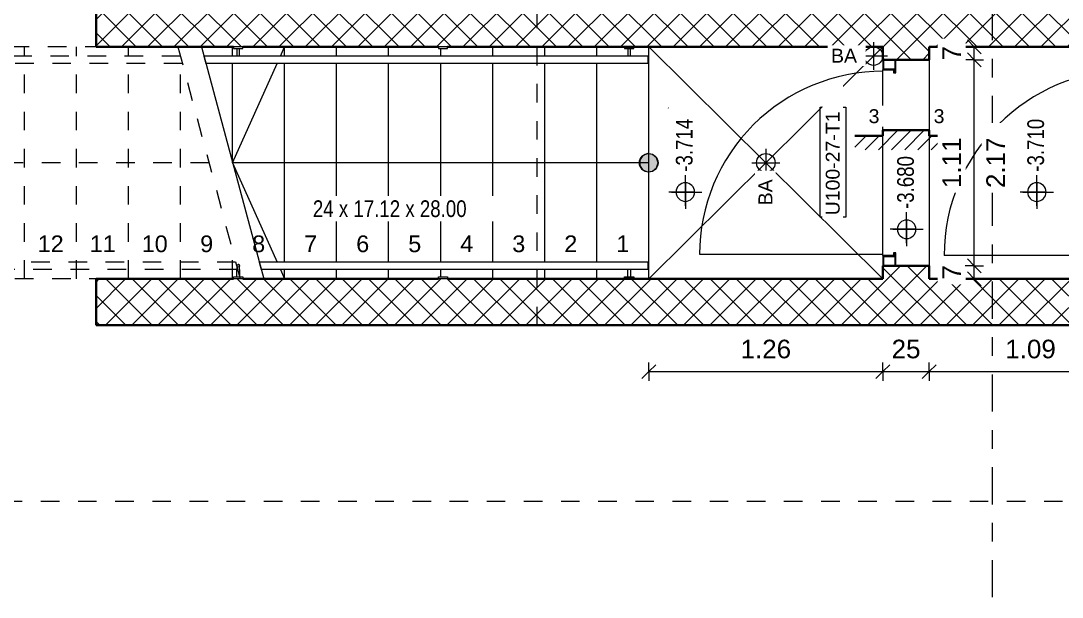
# Model space of a CAD drawing. Header units: metres. Extents: x -86 to 44, y -23 to 39.
# Drawn here: x -63.94 to -58.33, y -7.81 to -4.71 of the extents above; entities that cross this region are included whole.
import ezdxf

# ---------------------------------------------------------------- set-up
doc = ezdxf.new("R2010")
doc.units = ezdxf.units.M
for name, pattern in [('_Rasterlinie_', [0.375, 0.2, -0.05, 0.075, -0.05]), ('_Strichpunkt - Fein', [0.2, 0.1, -0.05, 0, -0.05]), ('_Verdeckte Linien_', [0.15, 0.1, -0.05]), ('Gestrichelt', [0.1, 0.05, -0.05]), ('Grundrissdarstellung Sturz', [0.25, 0.15, -0.05, 0, -0.05]), ('Strichpunkt - Fein', [0.2, 0.1, -0.05, 0, -0.05])]:
    doc.linetypes.add(name, pattern=pattern)
for name, color, linetype, lineweight in [('A-____-____-DIMS', 7, 'Continuous', 5), ('A-____-____-DIMS-50', 7, 'Continuous', 5), ('A-____-NOTE-TEXT', 7, 'Continuous', 9), ('A-AREA-____-IDEN', 7, 'Continuous', 5), ('A-DETL-GENF-OTLN', 7, 'Continuous', 9), ('A-DOOR-____-IDEN', 7, 'Continuous', 5), ('A-DOOR-____-OTLN', 7, 'Continuous', 9), ('A-DOOR-FRAM-MCUT', 7, 'Continuous', 9), ('A-DOOR-OPNG-OTLN', 7, 'Continuous', 9), ('A-FLOR-____-OTLN', 7, 'Continuous', 9), ('A-FLOR-HRAL-MBND', 7, '_Verdeckte Linien_', 9), ('A-FLOR-HRAL-OTLN', 7, 'Continuous', 9), ('A-WALL-____-MCUT', 7, 'Continuous', 35), ('A-WALL-____-PATT', 7, 'Continuous', 35), ('G-____-____-DIMS', 7, 'Continuous', 5), ('I-WALL-____-OTLN', 7, 'Continuous', 9), ('S-GRID-____-OTLN', 7, 'Continuous', 5), ('S-STRS-____-IDEN', 7, 'Continuous', 9), ('S-STRS-____-MBND', 7, '_Strichpunkt - Fein', 9), ('S-STRS-____-OTLN', 7, 'Continuous', 9)]:
    doc.layers.add(name, color=color, linetype=linetype, lineweight=lineweight)
doc.layers.add('A-DETL-____-OTLN', color=5, linetype='Continuous', lineweight=9, true_color=0x0000ff)
doc.styles.add('Arial', font='arial.ttf', dxfattribs={"height": 0.09})
doc.styles.add('Arial_1', font='arial.ttf', dxfattribs={"height": 0.1})
doc.styles.add('Arial_2', font='arial.ttf', dxfattribs={"height": 0.075})
doc.styles.add('Arial_4', font='arial.ttf', dxfattribs={"width": 0.8, "height": 0.09})
doc.dimstyles.new('SUB_Rohbau_fein_6', dxfattribs={"dimscale": 0.3048, "dimtxt": 0.102026, "dimasz": 0.246063, "dimexe": 0.164042, "dimexo": 0.0625, "dimgap": 0.123031, "dimtad": 1, "dimdec": 1, "dimlfac": 100, "dimrnd": 0.5, "dimdsep": 46, "dimtxsty": 'Arial_1', "dimblk1": 'OBLIQUE', "dimblk2": 'OBLIQUE', "dimsah": 1, "dimcen": 0.09, "dimazin": 0, "dimtfac": 1, "dimtdec": 4, "dimtix": 1, "dimtmove": 0, "dimatfit": 3, "dimfxl": 0.164042, "dimfxlon": 1, "dimtvp": 1, "dimtfill": 1, "dimtolj": 1, "dimtzin": 0, "dimarcsym": 2})
doc.dimstyles.new('SUB_Rohbau_fein_7', dxfattribs={"dimscale": 0.3048, "dimtxt": 0.102026, "dimasz": 0.246063, "dimexe": 0.164042, "dimexo": 0.0625, "dimgap": 0.123031, "dimtad": 1, "dimrnd": 0.005, "dimzin": 0, "dimdsep": 46, "dimtxsty": 'Arial_1', "dimblk1": 'OBLIQUE', "dimblk2": 'OBLIQUE', "dimsah": 1, "dimcen": 0.09, "dimazin": 0, "dimtfac": 1, "dimtdec": 4, "dimtix": 1, "dimtmove": 0, "dimatfit": 3, "dimfxl": 0.164042, "dimfxlon": 1, "dimtvp": 1, "dimtfill": 1, "dimtolj": 1, "dimtzin": 0, "dimarcsym": 2})
doc.dimstyles.new('SUB_Rohbau_fein_mit_Höhe_1', dxfattribs={"dimscale": 0.3048, "dimtxt": 0.102026, "dimasz": 0.246063, "dimexe": 0.164042, "dimexo": 0.0625, "dimgap": 0.123031, "dimtad": 1, "dimrnd": 0.005, "dimzin": 0, "dimdsep": 46, "dimtxsty": 'Arial_1', "dimblk1": 'OBLIQUE', "dimblk2": 'OBLIQUE', "dimsah": 1, "dimcen": 0.09, "dimazin": 0, "dimtfac": 1, "dimtdec": 4, "dimtix": 1, "dimtmove": 0, "dimatfit": 3, "dimfxl": 0.164042, "dimfxlon": 1, "dimtvp": 1, "dimtfill": 1, "dimtolj": 1, "dimtzin": 0, "dimarcsym": 2})
doc.dimstyles.new('SUB_Rohbau_fein_mit_Höhe_2', dxfattribs={"dimscale": 0.3048, "dimtxt": 0.102026, "dimasz": 0.246063, "dimexe": 0.164042, "dimexo": 0.0625, "dimgap": 0.123031, "dimtad": 1, "dimdec": 1, "dimlfac": 100, "dimrnd": 0.5, "dimdsep": 46, "dimtxsty": 'Arial_1', "dimblk1": 'OBLIQUE', "dimblk2": 'OBLIQUE', "dimsah": 1, "dimcen": 0.09, "dimazin": 0, "dimtfac": 1, "dimtdec": 4, "dimtix": 1, "dimtmove": 0, "dimatfit": 3, "dimfxl": 0.164042, "dimfxlon": 1, "dimtvp": 1, "dimtfill": 1, "dimtolj": 1, "dimtzin": 0, "dimarcsym": 2})
pattern_1 = [(45, (0, 0), (-0.07071068, 0.07071068), []), (135, (0, 0), (-0.07071068, -0.07071068), [])]

# ---------------------------------------------------------------- blocks, each defined once
blk = doc.blocks.new('TU DF 1 - Stahlzarge - stumpf einschlagend - ML - 1050 x 2140 - EI30-selbstschliessend-32256515--01_UG_OK_FFB_AF')
at = {"layer": 'A-DOOR-____-OTLN', "linetype": 'Grundrissdarstellung Sturz'}
for p, q in [((-0.525, 0.125), (-0.175, 0.125)), ((-0.175, 0.125), (-0.07, 0.125)), ((-0.07, 0.125), (0.525, 0.125)), ((-0.525, -0.125), (-0.175, -0.125)), ((-0.175, -0.125), (-0.07, -0.125)), ((-0.07, -0.125), (0.525, -0.125))]:
    blk.add_line(p, q, dxfattribs=at)
at = {"layer": 'A-DOOR-FRAM-MCUT'}
for p, q in [((-0.535, 0.135), (-0.485, 0.135)), ((-0.535, 0.125), (-0.535, 0.135)), ((-0.533, 0.133), (-0.533, 0.125)), ((-0.487, 0.133), (-0.533, 0.133)), ((-0.487, -0.083), (-0.487, 0.133)), ((-0.485, 0.135), (-0.485, -0.085)), ((0.485, 0.135), (0.535, 0.135)), ((0.485, -0.085), (0.485, 0.135)), ((0.487, 0.133), (0.487, -0.083)), ((0.533, 0.133), (0.487, 0.133)), ((0.533, 0.125), (0.533, 0.133)), ((0.535, 0.135), (0.535, 0.125)), ((-0.502, -0.083), (-0.487, -0.083)), ((-0.502, -0.133), (-0.502, -0.083)), ((-0.5, -0.085), (-0.5, -0.135)), ((-0.485, -0.085), (-0.5, -0.085)), ((0.5, -0.085), (0.485, -0.085)), ((0.487, -0.083), (0.502, -0.083)), ((0.5, -0.135), (0.5, -0.085)), ((0.502, -0.083), (0.502, -0.133)), ((-0.535, -0.135), (-0.535, -0.125)), ((-0.5, -0.135), (-0.535, -0.135)), ((-0.533, -0.125), (-0.533, -0.133)), ((-0.533, -0.133), (-0.502, -0.133)), ((0.535, -0.135), (0.5, -0.135)), ((0.502, -0.133), (0.533, -0.133)), ((0.533, -0.133), (0.533, -0.125)), ((0.535, -0.125), (0.535, -0.135))]:
    blk.add_line(p, q, dxfattribs=at)
at = {"layer": 'A-DOOR-OPNG-OTLN'}
blk.add_line((0.5, -0.135), (0.5, -1.135), dxfattribs=at)
blk.add_arc((0.5, -0.135), 1, 180, 270, dxfattribs=at)
blk = doc.blocks.new('StA_TU_SBZ_1SDF - n_B_90x210-42231035--01_UG_OK_FFB_AF')
at = {"layer": 'A-DOOR-FRAM-MCUT'}
for p, q in [((-0.5, 0.125), (-0.555, 0.125)), ((-0.555, 0.12), (-0.505, 0.12)), ((-0.505, 0.12), (-0.505, 0.063)), ((-0.5, 0.068), (-0.5, 0.125)), ((0.5, 0.125), (0.5, 0.068)), ((0.555, 0.125), (0.5, 0.125)), ((0.505, 0.063), (0.505, 0.12)), ((0.505, 0.12), (0.555, 0.12)), ((-0.49, 0.06), (-0.555, 0.06)), ((-0.505, 0.063), (-0.49, 0.063)), ((-0.485, 0.068), (-0.5, 0.068)), ((-0.49, 0.063), (-0.49, 0.06)), ((-0.485, 0.055), (-0.485, 0.068)), ((0.5, 0.068), (0.485, 0.068)), ((0.485, 0.068), (0.485, 0.055)), ((0.49, 0.06), (0.49, 0.063)), ((0.49, 0.063), (0.505, 0.063)), ((0.555, 0.06), (0.49, 0.06)), ((-0.555, 0.055), (-0.485, 0.055)), ((0.485, 0.055), (0.555, 0.055))]:
    blk.add_line(p, q, dxfattribs=at)
at = {"layer": 'A-DOOR-OPNG-OTLN'}
blk.add_line((-0.493, 1.111), (-0.493, 0.125), dxfattribs=at)
blk.add_arc((-0.493, 0.125), 0.986, 360, 90, dxfattribs=at)
blk = doc.blocks.new('Geländer - Handlauf - Befestigung-42024518--01_UG_OK_FFB_AF')
at = {"layer": 'A-FLOR-HRAL-OTLN'}
for p, q in [((-0.06, 0.025), (-0.07, 0.025)), ((-0.06, 0), (-0.06, 0.025)), ((-0.02, 0.0075), (-0.06, 0.0075)), ((-0.06, -0.025), (-0.06, 0)), ((-0.07, -0.025), (-0.06, -0.025)), ((-0.06, -0.0075), (-0.02, -0.0075))]:
    blk.add_line(p, q, dxfattribs=at)
blk = doc.blocks.new('Geländer - Handlauf - Befestigung-42028872--01_UG_OK_FFB_AF')
at = {"layer": 'A-FLOR-HRAL-OTLN'}
for p, q in [((-0.06, 0.025), (-0.07, 0.025)), ((-0.07, 0.025), (-0.07, 0)), ((-0.06, 0), (-0.06, 0.025)), ((-0.06, -0.025), (-0.06, 0)), ((-0.07, 0), (-0.07, -0.025)), ((-0.07, -0.025), (-0.06, -0.025))]:
    blk.add_line(p, q, dxfattribs=at)
blk = doc.blocks.new('Geländer - Handlauf - Befestigung-42028874--01_UG_OK_FFB_AF')
at = {"layer": 'A-FLOR-HRAL-OTLN'}
for p, q in [((-0.06, 0.025), (-0.07, 0.025)), ((-0.07, 0.025), (-0.07, 0)), ((-0.06, 0), (-0.06, 0.025)), ((-0.02, 0.0075), (-0.06, 0.0075)), ((-0.06, -0.025), (-0.06, 0)), ((-0.07, 0), (-0.07, -0.025)), ((-0.07, -0.025), (-0.06, -0.025)), ((-0.06, -0.0075), (-0.02, -0.0075))]:
    blk.add_line(p, q, dxfattribs=at)
blk = doc.blocks.new('Geländer - Geländer-21181261--01_UG_OK_FFB_AF')
at = {"layer": 'A-FLOR-HRAL-MBND'}
for p, q in [((-63.0791, -4.8984), (-64.758, -4.8984)), ((-63.0684, -4.9384), (-64.758, -4.9384))]:
    blk.add_line(p, q, dxfattribs=at)
at = {"layer": 'A-FLOR-HRAL-OTLN'}
for p, q in [((-62.9521, -4.8984), (-62.9414, -4.9384)), ((-60.5636, -4.8984), (-62.9521, -4.8984)), ((-60.5636, -4.8984), (-60.5636, -4.9384)), ((-60.5636, -4.9384), (-62.9414, -4.9384))]:
    blk.add_line(p, q, dxfattribs=at)
at = {"rotation": 269.9999999999998}
for name, p in [('Geländer - Handlauf - Befestigung-42028874--01_UG_OK_FFB_AF', (-62.7677, -4.9184)), ('Geländer - Handlauf - Befestigung-42028872--01_UG_OK_FFB_AF', (-61.6656, -4.9184)), ('Geländer - Handlauf - Befestigung-42024518--01_UG_OK_FFB_AF', (-60.6636, -4.9184))]:
    blk.add_blockref(name, p, dxfattribs=at)
blk = doc.blocks.new('Geländer - Handlauf - Befestigung-V108--01_UG_OK_FFB_AF')
at = {"layer": 'A-FLOR-HRAL-OTLN'}
for p, q in [((-0.06, 0.025), (-0.07, 0.025)), ((-0.06, 0), (-0.06, 0.025)), ((-0.02, 0.0075), (-0.06, 0.0075)), ((-0.06, -0.025), (-0.06, 0)), ((-0.07, -0.025), (-0.06, -0.025)), ((-0.06, -0.0075), (-0.02, -0.0075))]:
    blk.add_line(p, q, dxfattribs=at)
blk = doc.blocks.new('Geländer - Handlauf - Befestigung-V109--01_UG_OK_FFB_AF')
at = {"layer": 'A-FLOR-HRAL-OTLN'}
for p, q in [((-0.06, 0.025), (-0.07, 0.025)), ((-0.07, 0.025), (-0.07, 0)), ((-0.06, 0), (-0.06, 0.025)), ((-0.0191, 0.0075), (-0.06, 0.0075)), ((-0.06, -0.025), (-0.06, 0)), ((-0.07, 0), (-0.07, -0.025)), ((-0.07, -0.025), (-0.06, -0.025)), ((-0.06, -0.0075), (-0.0191, -0.0075))]:
    blk.add_line(p, q, dxfattribs=at)
at = {"layer": 'A-FLOR-HRAL-OTLN', "flags": 128}
for points in [[(-0.0191, 0.0075), (-0.0183, 0.0075), (-0.0175, 0.0075), (-0.0168, 0.0075), (-0.016, 0.0075), (-0.0153, 0.0075), (-0.0145, 0.0075), (-0.0138, 0.0075), (-0.0131, 0.0075), (-0.0123, 0.0075), (-0.0116, 0.0075), (-0.0109, 0.0075), (-0.0103, 0.0075), (-0.0096, 0.0075), (-0.0089, 0.0075), (-0.0083, 0.0075), (-0.0077, 0.0075), (-0.0071, 0.0075), (-0.0065, 0.0075), (-0.0059, 0.0075), (-0.0054, 0.0075), (-0.0049, 0.0075), (-0.0044, 0.0075), (-0.0039, 0.0075), (-0.0034, 0.0075), (-0.003, 0.0075), (-0.0026, 0.0075), (-0.0022, 0.0075), (-0.0019, 0.0075), (-0.0016, 0.0075), (-0.0013, 0.0075), (-0.001, 0.0075), (-0.0008, 0.0075), (-0.0006, 0.0075), (-0.0004, 0.0075), (-0.0003, 0.0075), (-0.0002, 0.0075), (-0.0001, 0.0075), (0, 0.0075), (0, 0.0075)], [(0, 0.0075), (0.0003, 0.0075), (0.0006, 0.0075), (0.0009, 0.0074), (0.0012, 0.0074), (0.0015, 0.0074), (0.0018, 0.0073)], [(0.004, 0.0064), (0.0042, 0.0062), (0.0045, 0.006), (0.0047, 0.0058), (0.0049, 0.0056), (0.0052, 0.0054), (0.0054, 0.0052), (0.0056, 0.005), (0.0058, 0.0048), (0.006, 0.0045), (0.0061, 0.0043), (0.0063, 0.0041)], [(0.0066, 0.0035), (0.0068, 0.0033), (0.0069, 0.003), (0.007, 0.0027), (0.0071, 0.0024), (0.0072, 0.0022), (0.0073, 0.0019), (0.0073, 0.0016), (0.0074, 0.0013), (0.0074, 0.001), (0.0075, 0.0007), (0.0075, 0.0004)], [(0, -0.0075), (0, -0.0075), (-0.0001, -0.0075), (-0.0001, -0.0075), (-0.0002, -0.0075), (-0.0004, -0.0075), (-0.0005, -0.0075), (-0.0007, -0.0075), (-0.001, -0.0075), (-0.0012, -0.0075), (-0.0015, -0.0075), (-0.0018, -0.0075), (-0.0022, -0.0075), (-0.0025, -0.0075), (-0.0029, -0.0075), (-0.0033, -0.0075), (-0.0038, -0.0075), (-0.0042, -0.0075), (-0.0047, -0.0075), (-0.0052, -0.0075), (-0.0058, -0.0075), (-0.0063, -0.0075), (-0.0069, -0.0075), (-0.0075, -0.0075), (-0.0081, -0.0075), (-0.0088, -0.0075), (-0.0094, -0.0075), (-0.0101, -0.0075), (-0.0108, -0.0075), (-0.0114, -0.0075), (-0.0121, -0.0075), (-0.0129, -0.0075), (-0.0136, -0.0075), (-0.0143, -0.0075), (-0.0151, -0.0075), (-0.0158, -0.0075), (-0.0166, -0.0075), (-0.0173, -0.0075), (-0.0181, -0.0075), (-0.0188, -0.0075), (-0.0191, -0.0075)], [(0.0016, -0.0073), (0.0014, -0.0074), (0.0011, -0.0074), (0.0008, -0.0075), (0.0005, -0.0075), (0.0002, -0.0075), (0, -0.0075)], [(0.0051, -0.0055), (0.0048, -0.0057), (0.0046, -0.0059), (0.0044, -0.0061), (0.0041, -0.0063), (0.0039, -0.0064), (0.0036, -0.0066), (0.0033, -0.0067), (0.0031, -0.0068), (0.0028, -0.007), (0.0025, -0.0071), (0.0022, -0.0072)]]:
    blk.add_lwpolyline(points, dxfattribs=at)
at = {"layer": 'A-FLOR-HRAL-OTLN'}
for start, end in [(90, 270), (270, 90)]:
    blk.add_arc((0, 0), 0.0075, start, end, dxfattribs=at)
blk = doc.blocks.new('Geländer - Geländer-42024841--01_UG_OK_FFB_AF')
at = {"layer": 'A-FLOR-HRAL-MBND'}
for p, q in [((-62.7817, -6.0084), (-64.758, -6.0084)), ((-62.7709, -6.0484), (-64.758, -6.0484))]:
    blk.add_line(p, q, dxfattribs=at)
at = {"layer": 'A-FLOR-HRAL-OTLN'}
for p, q in [((-62.6547, -6.0084), (-62.6439, -6.0484)), ((-60.5636, -6.0084), (-62.6547, -6.0084)), ((-60.5636, -6.0484), (-62.6439, -6.0484)), ((-60.5636, -6.0084), (-60.5636, -6.0484))]:
    blk.add_line(p, q, dxfattribs=at)
at = {"extrusion": (0, 0, -1), "zscale": -1, "rotation": 89.9999999999812}
for name, p in [('Geländer - Handlauf - Befestigung-V109--01_UG_OK_FFB_AF', (62.7677, -6.0284)), ('Geländer - Handlauf - Befestigung-V108--01_UG_OK_FFB_AF', (60.6636, -6.0284)), ('Geländer - Handlauf - Befestigung-42028872--01_UG_OK_FFB_AF', (61.6656, -6.0284))]:
    blk.add_blockref(name, p, dxfattribs=at)
blk = doc.blocks.new('DE_Türschwelle_Schnitt - DE_Türschwelle_Schnitt_3cm-V110--01_UG_OK_FFB_AF')
at = {"layer": 'A-DETL-GENF-OTLN'}
h = blk.add_hatch(dxfattribs=at)
h.set_pattern_fill('FP_35', color=256, style=0, pattern_type=2)
h.set_pattern_definition([(45, (59.173, 5.328), (-0.03535534, 0.03535534), [])])
h.paths.add_polyline_path([(-0.275, -0.075), (0.275, -0.075), (0.275, 0), (0.125, 0), (0.125, 0.03), (-0.125, 0.03), (-0.125, 0), (-0.275, 0), (-0.275, -0.0693)])
at = {"layer": 'A-DETL-GENF-OTLN', "lineweight": 35}
for p, q in [((-0.125, 0), (-0.275, 0)), ((0.125, 0.03), (-0.125, 0.03)), ((-0.125, 0.03), (-0.125, 0)), ((0.125, 0), (0.125, 0.03)), ((0.275, 0), (0.125, 0))]:
    blk.add_line(p, q, dxfattribs=at)
blk = doc.blocks.new('DE_Detailverweis - mit_Rahmen-56961562--01_UG_OK_FFB_AF')
at = {"layer": 'A-DETL-GENF-OTLN', "color": 30, "linetype": 'Strichpunkt - Fein', "true_color": 0xff8000}
blk.add_line((10.8279, 0), (0, 0), dxfattribs=at)
blk = doc.blocks.new('DIMBLOCK1196--01_UG_OK_FFB_AF')
at = {"layer": 'A-____-____-DIMS-50'}
for p, q in [((-60.558, -6.5984), (-60.558, -6.5484)), ((-59.298, -6.5984), (-59.298, -6.5484)), ((-60.558, -6.5984), (-60.5955, -6.6359)), ((-60.558, -6.5984), (-60.5205, -6.5609)), ((-60.558, -6.5984), (-59.298, -6.5984)), ((-60.558, -6.5984), (-60.558, -6.6484)), ((-59.298, -6.5984), (-59.3355, -6.6359)), ((-59.298, -6.5984), (-59.2605, -6.5609)), ((-59.298, -6.5984), (-59.298, -6.6484))]:
    blk.add_line(p, q, dxfattribs=at)
at = {"layer": 'A-____-____-DIMS-50', "color": 0, "insert": (-60.0637, -6.4264), "char_height": 0.1, "width": 0.325653, "attachment_point": 1, "line_spacing_factor": 0.941778, "style": 'Arial_1', "bg_fill": 3, "box_fill_scale": 1.25, "bg_fill_color": 256, "bg_fill_true_color": 13158600, "bg_fill_transparency": 0}
blk.add_mtext('1.26', dxfattribs=at)
blk = doc.blocks.new('_Oblique')
at = {"color": 0, "linetype": 'ByBlock', "lineweight": -2}
blk.add_line((-0.5, -0.5), (0.5, 0.5), dxfattribs=at)
blk = doc.blocks.new('DIMBLOCK1197--01_UG_OK_FFB_AF')
at = {"layer": 'A-____-____-DIMS-50'}
for p, q in [((-59.298, -6.5984), (-59.298, -6.5484)), ((-59.048, -6.5984), (-59.048, -6.5484)), ((-59.298, -6.5984), (-59.3355, -6.6359)), ((-59.298, -6.5984), (-59.2605, -6.5609)), ((-59.298, -6.5984), (-59.048, -6.5984)), ((-59.298, -6.5984), (-59.298, -6.6484)), ((-59.048, -6.5984), (-59.0855, -6.6359)), ((-59.048, -6.5984), (-59.0105, -6.5609)), ((-59.048, -6.5984), (-59.048, -6.6484))]:
    blk.add_line(p, q, dxfattribs=at)
at = {"layer": 'A-____-____-DIMS-50', "color": 0, "insert": (-59.2506, -6.4264), "char_height": 0.1, "width": 0.186088, "attachment_point": 1, "line_spacing_factor": 0.941778, "style": 'Arial_1', "bg_fill": 3, "box_fill_scale": 1.25, "bg_fill_color": 256, "bg_fill_true_color": 13158600, "bg_fill_transparency": 0}
blk.add_mtext('25', dxfattribs=at)
blk = doc.blocks.new('DIMBLOCK1198--01_UG_OK_FFB_AF')
at = {"layer": 'A-____-____-DIMS-50'}
for p, q in [((-59.048, -6.5984), (-59.048, -6.5484)), ((-57.958, -6.5984), (-57.958, -6.5484)), ((-59.048, -6.5984), (-59.0855, -6.6359)), ((-59.048, -6.5984), (-59.0105, -6.5609)), ((-59.048, -6.5984), (-57.958, -6.5984)), ((-59.048, -6.5984), (-59.048, -6.6484)), ((-57.958, -6.5984), (-57.9955, -6.6359)), ((-57.958, -6.5984), (-57.9205, -6.5609)), ((-57.958, -6.5984), (-57.958, -6.6484))]:
    blk.add_line(p, q, dxfattribs=at)
at = {"layer": 'A-____-____-DIMS-50', "color": 0, "insert": (-58.6387, -6.4264), "char_height": 0.1, "width": 0.325653, "attachment_point": 1, "line_spacing_factor": 0.941778, "style": 'Arial_1', "bg_fill": 3, "box_fill_scale": 1.25, "bg_fill_color": 256, "bg_fill_true_color": 13158600, "bg_fill_transparency": 0}
blk.add_mtext('1.09', dxfattribs=at)
blk = doc.blocks.new('DIMBLOCK1383--01_UG_OK_FFB_AF')
at = {"layer": 'A-____-____-DIMS-50'}
for p, q in [((-58.8056, -6.0284), (-58.8431, -5.9909)), ((-58.8056, -6.0284), (-58.8556, -6.0284)), ((-58.8056, -6.0984), (-58.8056, -6.0284)), ((-58.8056, -6.0284), (-58.7681, -6.0659)), ((-58.8056, -6.0284), (-58.7556, -6.0284)), ((-58.8056, -6.0984), (-58.8556, -6.0984)), ((-58.8056, -6.0984), (-58.8431, -6.0609)), ((-58.8056, -6.0984), (-58.7681, -6.1359)), ((-58.8056, -6.0984), (-58.7556, -6.0984))]:
    blk.add_line(p, q, dxfattribs=at)
at = {"layer": 'A-____-____-DIMS-50', "color": 0, "insert": (-58.9776, -6.1022), "char_height": 0.1, "width": 0.093044, "attachment_point": 1, "rotation": 90, "line_spacing_factor": 0.941778, "style": 'Arial_1', "bg_fill": 3, "box_fill_scale": 1.25, "bg_fill_color": 256, "bg_fill_true_color": 13158600, "bg_fill_transparency": 0}
blk.add_mtext('7', dxfattribs=at)
blk = doc.blocks.new('DIMBLOCK1384--01_UG_OK_FFB_AF')
at = {"layer": 'A-____-____-DIMS-50'}
for p, q in [((-58.8056, -4.9184), (-58.8556, -4.9184)), ((-58.8056, -4.9184), (-58.8431, -4.8809)), ((-58.8056, -6.0284), (-58.8056, -4.9184)), ((-58.8056, -4.9184), (-58.7681, -4.9559)), ((-58.8056, -4.9184), (-58.7556, -4.9184)), ((-58.8056, -6.0284), (-58.8431, -5.9909)), ((-58.8056, -6.0284), (-58.8556, -6.0284)), ((-58.8056, -6.0284), (-58.7681, -6.0659)), ((-58.8056, -6.0284), (-58.7556, -6.0284))]:
    blk.add_line(p, q, dxfattribs=at)
at = {"layer": 'A-____-____-DIMS-50', "color": 0, "char_height": 0.1, "width": 0.325653, "attachment_point": 1, "rotation": 90, "line_spacing_factor": 0.941778, "style": 'Arial_1', "bg_fill": 3, "box_fill_scale": 1.25, "bg_fill_color": 256, "bg_fill_true_color": 13158600, "bg_fill_transparency": 0}
for s, insert in [('1.11', (-58.9776, -5.6091)), ('2.17', (-58.7409, -5.6091))]:
    blk.add_mtext(s, dxfattribs=dict(at, insert=insert))
blk = doc.blocks.new('DIMBLOCK1385--01_UG_OK_FFB_AF')
at = {"layer": 'A-____-____-DIMS-50'}
for p, q in [((-58.8056, -4.8484), (-58.8431, -4.8109)), ((-58.8056, -4.8484), (-58.8556, -4.8484)), ((-58.8056, -4.9184), (-58.8056, -4.8484)), ((-58.8056, -4.8484), (-58.7681, -4.8859)), ((-58.8056, -4.8484), (-58.7556, -4.8484)), ((-58.8056, -4.9184), (-58.8556, -4.9184)), ((-58.8056, -4.9184), (-58.8431, -4.8809)), ((-58.8056, -4.9184), (-58.7681, -4.9559)), ((-58.8056, -4.9184), (-58.7556, -4.9184))]:
    blk.add_line(p, q, dxfattribs=at)
at = {"layer": 'A-____-____-DIMS-50', "color": 0, "insert": (-58.9776, -4.9222), "char_height": 0.1, "width": 0.093044, "attachment_point": 1, "rotation": 90, "line_spacing_factor": 0.941778, "style": 'Arial_1', "bg_fill": 3, "box_fill_scale": 1.25, "bg_fill_color": 256, "bg_fill_true_color": 13158600, "bg_fill_transparency": 0}
blk.add_mtext('7', dxfattribs=at)
blk = doc.blocks.new('Höhenkoten - Kreuz leer-8422377--01_UG_OK_FFB_AF')
at = {"layer": 'G-____-____-DIMS'}
for p, q in [((0, 0.0024), (0, 0.00318)), ((0, 0.0029), (0, -0.0001)), ((0, 0.0024), (0, 0.0014)), ((0, 0.0014), (0, 0.0024)), ((-0.001, 0.0014), (-0.0018, 0.0014)), ((-0.0015, 0.0014), (0.0015, 0.0014)), ((0, 0.0014), (-0.001, 0.0014)), ((-0.001, 0.0014), (0, 0.0014)), ((0, 0.0004), (0, 0.0014)), ((0, 0.0014), (0.001, 0.0014)), ((0.001, 0.0014), (0, 0.0014)), ((0, 0.0014), (0, 0.0004)), ((0.001, 0.0014), (0.00183, 0.0014)), ((0, 0.0004), (0, -0.00039))]:
    blk.add_line(p, q, dxfattribs=at)
for start, end in [(360, 180), (90, 180), (360, 90), (180, 270), (180, 360), (270, 360)]:
    blk.add_arc((0, 0.0014), 0.001, start, end, dxfattribs=at)

msp = doc.modelspace()

# ---------------------------------------------------------------- hatches: boundary and pattern name
at = {"layer": 'A-WALL-____-PATT', "lineweight": 9}
h = msp.add_hatch(dxfattribs=at)
h.set_pattern_fill('FP_1', color=256, style=0, pattern_type=2)
h.set_pattern_definition(pattern_1)
h.paths.add_polyline_path([(-61.6415, -4.8484), (-57.958, -4.8484), (-57.958, -4.5984), (-63.5328, -4.5984), (-63.5328, -4.8484), (-61.644, -4.8484)])
h = msp.add_hatch(dxfattribs=at)
h.set_pattern_fill('FP_1', color=256, style=0, pattern_type=2)
h.set_pattern_definition(pattern_1)
h.paths.add_polyline_path([(-59.298, -6.0984), (-59.048, -6.0984), (-59.048, -6.0284), (-59.298, -6.0284), (-59.298, -6.0518)])
h.paths.add_polyline_path([(-59.0973, -4.9184), (-59.048, -4.9184), (-59.048, -4.8484), (-59.298, -4.8484), (-59.298, -4.9184)])
h = msp.add_hatch(dxfattribs=at)
h.set_pattern_fill('FP_1', color=256, style=0, pattern_type=2)
h.set_pattern_definition(pattern_1)
h.paths.add_polyline_path([(-62.7144, -6.3484), (-57.708, -6.3484), (-57.708, -6.0984), (-63.5331, -6.0984), (-63.5331, -6.3484), (-62.9673, -6.3484)])
at = {"layer": 'S-STRS-____-OTLN'}
h = msp.add_hatch(color=256, dxfattribs=at)
edge = h.paths.add_edge_path()
edge.add_arc((-60.558, -5.4734), 0.05, 0, 360)
msp.add_hatch(color=256, dxfattribs=at).paths.add_polyline_path([(-60.5651, -5.5229), (-60.5372, -5.5189), (-60.516, -5.5005), (-60.508, -5.4734), (-60.516, -5.4464), (-60.5372, -5.428), (-60.5651, -5.424), (-60.5908, -5.4357), (-60.606, -5.4594), (-60.606, -5.4875), (-60.5908, -5.5112)])

# ---------------------------------------------------------------- linework, layer by layer
at = {"layer": 'A-____-NOTE-TEXT', "lineweight": 5}
for p, q in [((-59.348, -4.8234), (-59.348, -4.9734)), ((-59.273, -4.8984), (-59.423, -4.8984)), ((-59.928, -5.3984), (-59.928, -5.5484)), ((-60.003, -5.4734), (-59.853, -5.4734))]:
    msp.add_line(p, q, dxfattribs=at)
for centre in [(-59.348, -4.8984), (-59.928, -5.4734)]:
    msp.add_circle(centre, 0.05, dxfattribs=at)
at = {"layer": 'A-AREA-____-IDEN'}
msp.add_line((-60.4514, -5.1794), (-60.4531, -5.1775), dxfattribs=at)
at = {"layer": 'A-DETL-____-OTLN', "color": 7, "linetype": 'Gestrichelt'}
msp.add_line((-61.158, -6.3484), (-61.158, -4.5984), dxfattribs=at)
at = {"layer": 'A-DOOR-____-IDEN', "flags": 128}
msp.add_lwpolyline([(-59.6362, -5.7662), (-59.6362, -5.1742), (-59.4972, -5.1742), (-59.4972, -5.7662)], close=True, dxfattribs=at)
at = {"layer": 'A-FLOR-____-OTLN'}
for p, q in [((-59.298, -6.0984), (-60.558, -4.8484)), ((-60.558, -6.0984), (-59.298, -4.8484))]:
    msp.add_line(p, q, dxfattribs=at)
at = {"layer": 'A-WALL-____-MCUT'}
for p, q in [((-63.5328, -4.5984), (-63.5328, -4.8484)), ((-63.5328, -4.8484), (-62.7927, -4.8484)), ((-62.7427, -4.8484), (-61.6906, -4.8484)), ((-61.6406, -4.8484), (-59.298, -4.8484)), ((-59.298, -4.8484), (-59.298, -4.9184)), ((-59.048, -4.8484), (-57.958, -4.8484)), ((-59.048, -4.9184), (-59.048, -4.8484)), ((-59.298, -4.9184), (-59.048, -4.9184)), ((-59.298, -6.0284), (-59.298, -6.0984)), ((-59.048, -6.0284), (-59.298, -6.0284)), ((-59.048, -6.0984), (-59.048, -6.0284)), ((-62.7927, -6.0984), (-63.5331, -6.0984)), ((-63.5331, -6.0984), (-63.5331, -6.3484)), ((-61.6906, -6.0984), (-62.7427, -6.0984)), ((-59.298, -6.0984), (-61.6406, -6.0984)), ((-57.958, -6.0984), (-59.048, -6.0984)), ((-63.5331, -6.3484), (-57.708, -6.3484))]:
    msp.add_line(p, q, dxfattribs=at)
at = {"layer": 'I-WALL-____-OTLN'}
for p, q in [((-59.048, -4.9184), (-59.048, -6.0284)), ((-59.298, -5.9734), (-59.298, -4.9734))]:
    msp.add_line(p, q, dxfattribs=at)
at = {"layer": 'S-GRID-____-OTLN', "color": 8, "linetype": '_Rasterlinie_', "true_color": 0x808080}
msp.add_line((-58.708, -7.8134), (-58.708, 34.9016), dxfattribs=at)
at = {"layer": 'S-STRS-____-MBND'}
for p, q in [((-63.0925, -4.8484), (-64.758, -4.8484)), ((-63.918, -6.0984), (-63.918, -4.8484)), ((-63.918, -6.0984), (-63.918, -4.8484)), ((-63.638, -6.0984), (-63.638, -4.8484)), ((-63.638, -6.0984), (-63.638, -4.8484)), ((-63.358, -6.0984), (-63.358, -4.8484)), ((-63.358, -6.0984), (-63.358, -4.8484)), ((-63.0925, -4.8484), (-62.7575, -6.0984)), ((-63.078, -6.0984), (-63.078, -4.9024)), ((-63.078, -6.0984), (-63.078, -4.9024)), ((-62.798, -6.0984), (-62.798, -5.9474)), ((-62.798, -6.0984), (-62.798, -5.9474)), ((-62.8695, -6.0984), (-64.758, -6.0984))]:
    msp.add_line(p, q, dxfattribs=at)
at = {"layer": 'S-STRS-____-MBND', "linetype": 'Continuous'}
msp.add_line((-62.9655, -4.8484), (-62.6305, -6.0984), dxfattribs=at)
at = {"layer": 'S-STRS-____-MBND', "linetype": '_Verdeckte Linien_'}
msp.add_line((-62.925, -5.4734), (-64.758, -5.4734), dxfattribs=at)
at = {"layer": 'S-STRS-____-OTLN', "linetype": '_Verdeckte Linien_'}
for p, q in [((-62.798, -4.8984), (-62.798, -4.8484)), ((-62.518, -4.8984), (-62.518, -4.8484)), ((-62.238, -4.8984), (-62.238, -4.8484)), ((-61.958, -4.8984), (-61.958, -4.8484)), ((-61.678, -4.8984), (-61.678, -4.8584)), ((-61.398, -4.8984), (-61.398, -4.8484)), ((-61.118, -4.8984), (-61.118, -4.8484)), ((-60.838, -4.8984), (-60.838, -4.8484)), ((-60.558, -6.0984), (-60.558, -4.8484)), ((-62.798, -5.4734), (-62.798, -4.9384)), ((-62.518, -6.0084), (-62.518, -4.9384)), ((-62.238, -6.0084), (-62.238, -4.9384)), ((-61.958, -6.0084), (-61.958, -4.9384)), ((-61.678, -6.0084), (-61.678, -4.9384)), ((-61.398, -6.0084), (-61.398, -4.9384)), ((-61.118, -6.0084), (-61.118, -4.9384)), ((-60.838, -6.0084), (-60.838, -4.9384)), ((-62.518, -6.0984), (-62.518, -6.0484)), ((-62.238, -6.0984), (-62.238, -6.0484)), ((-61.958, -6.0984), (-61.958, -6.0484)), ((-61.678, -6.0884), (-61.678, -6.0484)), ((-61.398, -6.0984), (-61.398, -6.0484)), ((-61.118, -6.0984), (-61.118, -6.0484)), ((-60.838, -6.0984), (-60.838, -6.0484))]:
    msp.add_line(p, q, dxfattribs=at)
at = {"layer": 'S-STRS-____-OTLN'}
for p, q in [((-62.798, -4.8984), (-62.798, -4.8484)), ((-62.5404, -4.8984), (-62.518, -4.8484)), ((-62.518, -4.8984), (-62.518, -4.8484)), ((-62.238, -4.8984), (-62.238, -4.8484)), ((-61.958, -4.8984), (-61.958, -4.8484)), ((-61.678, -4.8984), (-61.678, -4.8584)), ((-61.398, -4.8984), (-61.398, -4.8484)), ((-61.118, -4.8984), (-61.118, -4.8484)), ((-60.838, -4.8984), (-60.838, -4.8484)), ((-60.558, -6.0984), (-60.558, -4.8484)), ((-62.798, -5.4734), (-62.798, -4.9384)), ((-62.798, -5.4734), (-62.5583, -4.9384)), ((-62.518, -6.0084), (-62.518, -4.9384)), ((-62.238, -6.0084), (-62.238, -4.9384)), ((-61.958, -6.0084), (-61.958, -4.9384)), ((-61.678, -6.0084), (-61.678, -4.9384)), ((-61.398, -6.0084), (-61.398, -4.9384)), ((-61.118, -6.0084), (-61.118, -4.9384)), ((-60.838, -6.0084), (-60.838, -4.9384)), ((-60.5908, -5.4357), (-60.606, -5.4594)), ((-60.5651, -5.424), (-60.5908, -5.4357)), ((-60.5372, -5.428), (-60.5651, -5.424)), ((-60.516, -5.4464), (-60.5372, -5.428)), ((-62.518, -5.4734), (-62.798, -5.4734)), ((-62.798, -5.4734), (-62.5583, -6.0084)), ((-62.238, -5.4734), (-62.518, -5.4734)), ((-61.958, -5.4734), (-62.238, -5.4734)), ((-61.678, -5.4734), (-61.958, -5.4734)), ((-61.398, -5.4734), (-61.678, -5.4734)), ((-61.118, -5.4734), (-61.398, -5.4734)), ((-60.838, -5.4734), (-61.118, -5.4734)), ((-60.558, -5.4734), (-60.838, -5.4734)), ((-60.606, -5.4594), (-60.606, -5.4875)), ((-60.606, -5.4875), (-60.5908, -5.5112)), ((-60.508, -5.4734), (-60.516, -5.4464)), ((-60.516, -5.5005), (-60.508, -5.4734)), ((-60.5908, -5.5112), (-60.5651, -5.5229)), ((-60.5651, -5.5229), (-60.5372, -5.5189)), ((-60.5372, -5.5189), (-60.516, -5.5005)), ((-62.5404, -6.0484), (-62.518, -6.0984)), ((-62.518, -6.0984), (-62.518, -6.0484)), ((-62.238, -6.0984), (-62.238, -6.0484)), ((-61.958, -6.0984), (-61.958, -6.0484)), ((-61.678, -6.0884), (-61.678, -6.0484)), ((-61.398, -6.0984), (-61.398, -6.0484)), ((-61.118, -6.0984), (-61.118, -6.0484)), ((-60.838, -6.0984), (-60.838, -6.0484))]:
    msp.add_line(p, q, dxfattribs=at)
msp.add_circle((-60.558, -5.4734), 0.05, dxfattribs=at)

# ---------------------------------------------------------------- block references
at = {"layer": 'A-DETL-GENF-OTLN'}
msp.add_blockref('DE_Türschwelle_Schnitt - DE_Türschwelle_Schnitt_3cm-V110--01_UG_OK_FFB_AF', (-59.173, -5.3284), dxfattribs=at)
at = {"layer": 'A-DOOR-____-OTLN'}
for name, p, rotation in [('StA_TU_SBZ_1SDF - n_B_90x210-42231035--01_UG_OK_FFB_AF', (-59.173, -5.4734), 90), ('TU DF 1 - Stahlzarge - stumpf einschlagend - ML - 1050 x 2140 - EI30-selbstschliessend-32256515--01_UG_OK_FFB_AF', (-57.833, -5.4734), 270)]:
    msp.add_blockref(name, p, dxfattribs=dict(at, rotation=rotation))
at = {"layer": 'A-FLOR-HRAL-OTLN'}
for name in ['Geländer - Geländer-21181261--01_UG_OK_FFB_AF', 'Geländer - Geländer-42024841--01_UG_OK_FFB_AF']:
    msp.add_blockref(name, (0, 0), dxfattribs=at)
at = {"layer": 'G-____-____-DIMS', "xscale": 49.99999999999998, "yscale": 49.99999999999998, "zscale": 49.99999999999998, "rotation": 89.99999999999991}
for p in [(-60.291, -5.631), (-58.3993, -5.631), (-59.0998, -5.8316)]:
    msp.add_blockref('Höhenkoten - Kreuz leer-8422377--01_UG_OK_FFB_AF', p, dxfattribs=at)

# ---------------------------------------------------------------- texts
at = {"layer": 'G-____-____-DIMS', "char_height": 0.09, "width": 0.337157, "attachment_point": 1, "rotation": 90, "line_spacing_factor": 0.941778, "style": 'Arial_4'}
for s, insert in [('-3.714', (-60.4121, -5.5215)), ('-3.710', (-58.5203, -5.5215)), ('-3.680', (-59.2209, -5.7221))]:
    msp.add_mtext(s, dxfattribs=dict(at, insert=insert))
at = {"layer": 'S-STRS-____-OTLN', "char_height": 0.09, "attachment_point": 1, "line_spacing_factor": 0.941778, "style": 'Arial'}
for s, insert, width in [('12', (-63.8472, -5.8647), 0.16613), ('11', (-63.5672, -5.8647), 0.16613), ('10', (-63.2872, -5.8647), 0.16613), ('9', (-62.9726, -5.8647), 0.083065), ('8', (-62.6926, -5.8647), 0.083065), ('7', (-62.4126, -5.8647), 0.083065), ('6', (-62.1326, -5.8647), 0.083065), ('5', (-61.8526, -5.8647), 0.083065), ('4', (-61.5726, -5.8647), 0.083065), ('3', (-61.2926, -5.8647), 0.083065), ('2', (-61.0126, -5.8647), 0.083065), ('1', (-60.7326, -5.8647), 0.083065)]:
    msp.add_mtext(s, dxfattribs=dict(at, insert=insert, width=width))

# ---------------------------------------------------------------- next in the draw order: texts
at = {"layer": 'A-____-NOTE-TEXT', "lineweight": 5, "char_height": 0.075, "width": 0.072152, "attachment_point": 1, "style": 'Arial_2', "bg_fill": 3, "box_fill_scale": 1.25, "bg_fill_color": 256, "bg_fill_true_color": 13158600, "bg_fill_transparency": 0}
for insert in [(-59.3745, -5.1847), (-59.0245, -5.1847)]:
    msp.add_mtext('3', dxfattribs=dict(at, insert=insert))
at = {"layer": 'A-____-NOTE-TEXT', "lineweight": 5, "insert": (-59.9677, -5.7022), "char_height": 0.075, "width": 0.168354, "attachment_point": 1, "rotation": 90, "style": 'Arial_2', "bg_fill": 3, "box_fill_scale": 1.25, "bg_fill_color": 256, "bg_fill_true_color": 13158600, "bg_fill_transparency": 0}
msp.add_mtext('BA', dxfattribs=at)

# ---------------------------------------------------------------- next in the draw order: block references
at = {"layer": 'A-DETL-GENF-OTLN', "color": 30, "true_color": 0xff8000}
msp.add_blockref('DE_Detailverweis - mit_Rahmen-56961562--01_UG_OK_FFB_AF', (-68.158, -7.2984), dxfattribs=at)

# ---------------------------------------------------------------- next in the draw order: texts
at = {"layer": 'A-____-NOTE-TEXT', "lineweight": 5, "insert": (-59.5768, -4.8588), "char_height": 0.075, "width": 0.168354, "attachment_point": 1, "style": 'Arial_2', "bg_fill": 3, "box_fill_scale": 1.25, "bg_fill_color": 256, "bg_fill_true_color": 13158600, "bg_fill_transparency": 0}
msp.add_mtext('BA', dxfattribs=at)
at = {"layer": 'A-DOOR-____-IDEN', "insert": (-59.6053, -5.7562), "char_height": 0.075, "width": 0.689451, "attachment_point": 1, "rotation": 90, "style": 'Arial_2', "bg_fill": 3, "box_fill_scale": 1.25, "bg_fill_color": 256, "bg_fill_true_color": 13158600, "bg_fill_transparency": 0}
msp.add_mtext('U100-27-T1', dxfattribs=at)
at = {"layer": 'S-STRS-____-IDEN', "lineweight": 5, "insert": (-62.366, -5.6755), "char_height": 0.09, "width": 0.974852, "attachment_point": 1, "style": 'Arial_4', "bg_fill": 3, "box_fill_scale": 1.25, "bg_fill_color": 256, "bg_fill_true_color": 13158600, "bg_fill_transparency": 0}
msp.add_mtext('24 x 17.12 x 28.00', dxfattribs=at)

# ---------------------------------------------------------------- next in the draw order: dimensions: what is measured, and where the dimension line sits
at = {"layer": 'A-____-____-DIMS'}
dim = msp.add_linear_dim(base=(-58.8056, -6.0284), p1=(-58.8556, -6.0984), p2=(-58.8556, -6.0284), angle=90, dimstyle='SUB_Rohbau_fein_mit_Höhe_2', override={"dimpost": '<>', "dimfxl": 0.07}, dxfattribs=at)
dim.commit()
dim.dimension.update_dxf_attribs({"geometry": 'DIMBLOCK1383--01_UG_OK_FFB_AF', "text_midpoint": (-58.8931, -6.0634)})
dim = msp.add_linear_dim(base=(-59.298, -6.5984), p1=(-60.558, -6.5484), p2=(-59.298, -6.5484), dimstyle='SUB_Rohbau_fein_7', override={"dimpost": '<>', "dimfxl": 1.26}, dxfattribs=at)
dim.commit()
dim.dimension.update_dxf_attribs({"geometry": 'DIMBLOCK1196--01_UG_OK_FFB_AF', "text_midpoint": (-59.928, -6.5099)})

# ---------------------------------------------------------------- next in the draw order: dimensions: what is measured, and where the dimension line sits
dim = msp.add_linear_dim(base=(-58.8056, -4.9184), p1=(-58.8556, -6.0284), p2=(-58.8556, -4.9184), angle=90, text='<>\\X2.17', dimstyle='SUB_Rohbau_fein_mit_Höhe_1', override={"dimpost": '<>', "dimfxl": 1.11}, dxfattribs=at)
dim.commit()
dim.dimension.update_dxf_attribs({"geometry": 'DIMBLOCK1384--01_UG_OK_FFB_AF', "text_midpoint": (-58.8056, -5.4734)})
dim = msp.add_linear_dim(base=(-59.048, -6.5984), p1=(-59.298, -6.5484), p2=(-59.048, -6.5484), dimstyle='SUB_Rohbau_fein_6', override={"dimpost": '<>', "dimfxl": 0.25}, dxfattribs=at)
dim.commit()
dim.dimension.update_dxf_attribs({"geometry": 'DIMBLOCK1197--01_UG_OK_FFB_AF', "text_midpoint": (-59.173, -6.5099)})

# ---------------------------------------------------------------- next in the draw order: dimensions: what is measured, and where the dimension line sits
dim = msp.add_linear_dim(base=(-58.8056, -4.8484), p1=(-58.8556, -4.9184), p2=(-58.8556, -4.8484), angle=90, dimstyle='SUB_Rohbau_fein_mit_Höhe_2', override={"dimpost": '<>', "dimfxl": 0.07}, dxfattribs=at)
dim.commit()
dim.dimension.update_dxf_attribs({"geometry": 'DIMBLOCK1385--01_UG_OK_FFB_AF', "text_midpoint": (-58.8931, -4.8834)})
dim = msp.add_linear_dim(base=(-57.958, -6.5984), p1=(-59.048, -6.5484), p2=(-57.958, -6.5484), dimstyle='SUB_Rohbau_fein_7', override={"dimpost": '<>', "dimfxl": 1.09}, dxfattribs=at)
dim.commit()
dim.dimension.update_dxf_attribs({"geometry": 'DIMBLOCK1198--01_UG_OK_FFB_AF', "text_midpoint": (-58.503, -6.5099)})

doc.saveas('drawing.dxf')
